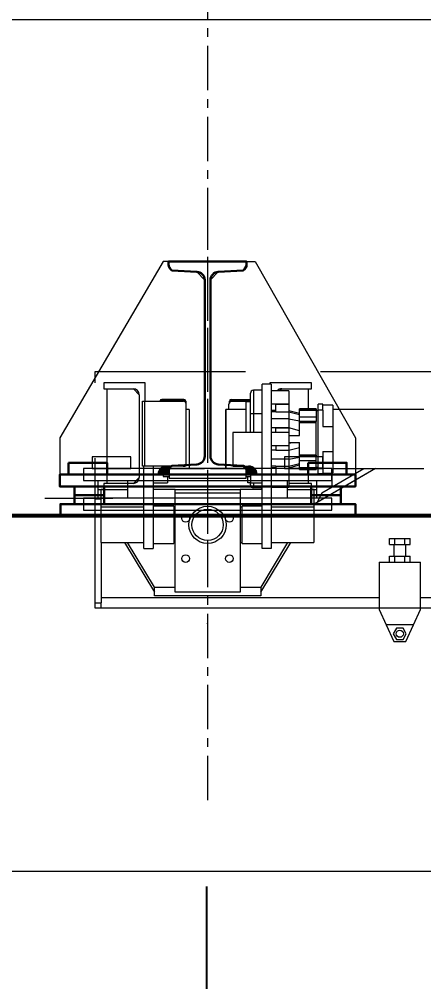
# Model space of a CAD drawing. Header units: millimetres. Extents: x -6419137 to 687965, y -598396 to 179722.
# Drawn here: x 599182 to 599866, y 86212 to 87839 of the extents above; entities that cross this region are included whole.
import ezdxf

# ---------------------------------------------------------------- set-up
doc = ezdxf.new("R2010")
doc.units = ezdxf.units.MM
doc.header["$MEASUREMENT"] = 0
doc.linetypes.add('CENTERX2', pattern=[4, 2.5, -0.5, 0.5, -0.5])
doc.linetypes.add('штриховаяX2', pattern=[38.099999999999994, 25.4, -12.7])
for name, color, linetype, lineweight in [('!!!! Краны', 7, 'Continuous', 35), ('!Konecranes', 252, 'Continuous', 0), ('k_ Металл', 5, 'Continuous', 40), ('k_ Осевая', 8, 'CENTERX2', 9), ('k_ Размеры', 7, 'Continuous', 15), ('Арматура', 72, 'Continuous', 50), ('Металл для узлов', 7, 'Continuous', 30), ('Тонкие линии', 7, 'Continuous', 5), ('чертеж_Ном._пера__96', 7, 'Continuous', 13)]:
    doc.layers.add(name, color=color, linetype=linetype, lineweight=lineweight)
doc.layers.add('Конструкции', color=7, linetype='Continuous', lineweight=5, true_color=0x0000e6)
doc.layers.add('размеры', color=7, linetype='Continuous')
doc.styles.get("Standard").update_dxf_attribs({"font": 'isocpeui.ttf'})
doc.dimstyles.new('STEP', dxfattribs={"dimtxt": 200, "dimasz": 150, "dimexe": 80, "dimexo": 80, "dimgap": 80, "dimtad": 1, "dimdec": 0, "dimzin": 0, "dimdsep": 46, "dimtxsty": 'Standard', "dimblk": 'ARCHTICK', "dimcen": 150, "dimdle": 80, "dimadec": 0, "dimazin": 0, "dimtfac": 1, "dimtdec": 0, "dimtofl": 0, "dimtmove": 1, "dimatfit": 3, "dimfxl": 1, "dimtolj": 1, "dimtzin": 0, "dimarcsym": 0})

# ---------------------------------------------------------------- blocks, each defined once
blk = doc.blocks.new('A$C011300CB')
at = {"layer": '!!!! Краны', "color": 253, "linetype": 'Continuous', "lineweight": 5, "ltscale": 90.09009009009009}
for p, q in [((-2205.691572770098, 415.0229527124611), (-2275.691572770098, 415.0229527124611)), ((-2275.691572770098, 415.0229527124611), (-2275.691572770098, 405.0229527124611)), ((-2205.691572770098, 384.0229527124611), (-2205.691572770098, 415.0229527124611)), ((-1992.691566666574, 413.0229527124611), (-2007.691566666581, 413.0229527124611)), ((-2007.691566666581, 135.0229527124611), (-2007.691566666581, 413.0229527124611)), ((-1924.691572770098, 415.0229527124611), (-1994.691572770098, 415.0229527124611)), ((-1994.691572770098, 415.0229527124611), (-1994.691572770098, 413.0229527124611)), ((-1992.691566666574, 413.0229527124611), (-1992.691566666574, 135.0229527124611)), ((-1924.691572770098, 405.0229527124611), (-1924.691572770098, 415.0229527124611)), ((-2275.691572770098, 405.0229527124611), (-2225.691572770098, 405.0229527124611)), ((-2270.691572770098, 405.0229527124611), (-2270.691572770098, 245.0229527124611)), ((-2215.691572770098, 395.0229527124611), (-2225.691572770098, 405.0229527124611)), ((-2215.691572770098, 395.0229527124611), (-2215.691572770098, 255.0229527124611)), ((-2027.691566666581, 362.5229527124684), (-2027.691566666581, 397.5229527124611)), ((-2022.691566666581, 402.5229527124611), (-2022.691566666581, 362.5229527124684)), ((-2007.691566666581, 402.5229527124611), (-2022.691566666581, 402.5229527124611)), ((-1962.691566666574, 401.4858383555766), (-1992.691566666574, 401.4858383555766)), ((-1974.691572770098, 405.0229527124611), (-1978.321414577273, 401.3931109052864)), ((-1974.691572770098, 405.0229527124611), (-1924.691572770098, 405.0229527124611)), ((-1929.691572770098, 371.1914097437111), (-1929.691572770098, 405.0229527124611)), ((-2210.191572770098, 274.0229527124611), (-2210.191572770098, 384.0229527124611)), ((-2210.191572770098, 384.0229527124611), (-2206.191572770098, 384.0229527124611)), ((-2206.191572770098, 274.0229527124611), (-2206.191572770098, 384.0229527124611)), ((-2206.191572770098, 384.0229527124611), (-2141.191572770098, 384.0229527124611)), ((-2140.191572770098, 385.5229527124902), (-2179.191572770098, 385.5229527124902)), ((-2179.191572770098, 385.5229527124902), (-2179.191572770098, 384.0229527124902)), ((-2140.191572770098, 387.0229527124902), (-2177.691572770098, 387.0229527124902)), ((-2140.191572770098, 384.0229527124902), (-2141.191572770098, 384.0229527124902)), ((-2140.191572770098, 383.8240403450836), (-2140.191572770098, 384.0229527124902)), ((-2140.191572770098, 384.0229527124902), (-2137.191572770098, 384.0229527124902)), ((-2137.191572770098, 384.0229527124902), (-2137.191572770098, 381.8633639854525)), ((-2136.191572770098, 279.0229527124611), (-2136.191572770098, 379.0229527124611)), ((-2064.191572770098, 370.0214878687111), (-2064.191572770098, 379.0229527125121)), ((-2063.191572770098, 381.953182619829), (-2063.191572770098, 384.0229527125121)), ((-2063.191572770098, 384.0229527125121), (-2060.191572770098, 384.0229527125121)), ((-2060.191572770098, 384.0229527125484), (-2061.718647129179, 384.0229527125484)), ((-2061.691572770098, 384.0229527125484), (-2060.191572770098, 384.0229527125484)), ((-2060.191572770098, 387.0229527125121), (-2027.691603287676, 387.0229527125121)), ((-2060.191572770098, 385.5229527125121), (-2027.691603287676, 385.5229527125121)), ((-2060.191572770098, 384.0229527125121), (-2060.191572770098, 383.8913002149275)), ((-2060.191572770098, 384.0229527125121), (-2059.191572770098, 384.0229527125121)), ((-2059.191572770098, 384.0229527125121), (-2027.691603287676, 384.0229527125121)), ((-2027.691603287676, 383.0229527124684), (-2034.691566666581, 383.0229527124684)), ((-2027.691603287676, 383.0229527124611), (-2034.691566666581, 383.0229527124611)), ((-2034.691566666581, 331.0725474094215), (-2034.691566666581, 382.9757624671693)), ((-1992.691566666574, 379.4858383555766), (-1962.691566666574, 379.4858383555766)), ((-1984.691566666574, 379.5390718556882), (-1962.691566666574, 379.5390718556882)), ((-1984.691566666574, 365.8840141737237), (-1984.691566666574, 378.883963429289)), ((-1984.691566666574, 378.883963429289), (-1962.691566666574, 378.883963429289)), ((-1962.691566666574, 378.883963429289), (-1962.691566666574, 365.8840141737237)), ((-1905.191566666574, 379.0229527124247), (-1913.191566666574, 379.0229527124247)), ((-1913.191566666574, 369.0534359844823), (-1913.191566666574, 379.0229527124247)), ((-1905.191566666574, 369.0534359844823), (-1905.191566666574, 379.0229527124247)), ((-1888.691566666574, 377.5229527122938), (-1905.191566666574, 377.5229527122938)), ((-1888.691566666574, 377.1836440945117), (-1888.691566666574, 341.0942602181531)), ((-2131.191572770083, 370.0229527124902), (-2136.191572770098, 370.0229527124902)), ((-2131.191572770083, 370.0229527124902), (-2136.191572770098, 370.0229527124902)), ((-2131.191572770091, 370.0229527124757), (-2136.191572770098, 370.0229527124757)), ((-2131.191572770091, 370.0229527124757), (-2136.191572770098, 370.0229527124757)), ((-2131.191572770098, 370.0208228254196), (-2131.191572770098, 370.0083061259356)), ((-2064.191572770098, 370.022952712563), (-2069.191572770113, 370.022952712563)), ((-2064.191572770098, 370.022952712563), (-2069.191572770113, 370.022952712563)), ((-2069.191572770098, 370.0171685832611), (-2069.191572770098, 369.9918398391455)), ((-2034.691572770098, 370.0229527124611), (-2068.691566666581, 370.0229527124611)), ((-2034.691572770098, 370.0229527124611), (-2068.691566666581, 370.0229527124611)), ((-2022.691566666581, 362.5229527124684), (-2027.691566666581, 362.5229527124684)), ((-2027.691566666581, 331.0229527124611), (-2027.691566666581, 362.5229527124684)), ((-2007.691566666581, 362.5229527124684), (-2022.691566666581, 362.5229527124684)), ((-2022.691566666581, 362.5229527124684), (-2022.691566666581, 331.0229527124611)), ((-1984.691566666574, 368.514668951706), (-1992.691566666574, 368.514668951706)), ((-1984.691566666574, 365.8840141737237), (-1992.691566666574, 365.8840141737237)), ((-1984.691566666574, 365.8840141737237), (-1962.691566666574, 365.8840141737237)), ((-1962.691566666574, 368.514668951706), (-1944.691572770098, 363.6915851233789)), ((-1962.691566666574, 365.8840141737237), (-1944.691572770098, 361.5382878202872)), ((-1962.691566666574, 365.8840141737237), (-1962.691566666574, 354.2499925803131)), ((-1916.691566666574, 371.1916008285843), (-1944.691566666574, 371.1916008285843)), ((-1944.691566666574, 371.1916008286062), (-1944.691566666574, 371.1915835910477)), ((-1944.691566666574, 369.1916008285261), (-1944.691566666574, 371.1916008285843)), ((-1944.691566666574, 368.0976597437111), (-1944.691566666574, 369.1916008285261)), ((-1916.691566666574, 369.1916008285261), (-1944.691566666574, 369.1916008285261)), ((-1916.691566666574, 368.1815926305717), (-1944.691566666574, 368.1815926305717)), ((-1916.691566666574, 371.1916008286062), (-1916.691566666574, 371.1915835910477)), ((-1916.691566666574, 371.1916008285843), (-1916.691566666574, 369.1916008285261)), ((-1916.691566666574, 369.1916008285261), (-1916.691566666574, 368.0976597437111)), ((-1913.191566666574, 367.5229527124247), (-1916.691566666574, 367.5229527124247)), ((-1905.191566666574, 369.0534359844823), (-1913.191566666574, 369.0534359844823)), ((-1913.191566666574, 270.9924694403962), (-1913.191566666574, 369.0534359844823)), ((-1905.191566666574, 369.0534359844823), (-1905.191566666574, 341.0942602181531)), ((-1734.691572770098, 370.0229527124247), (-1888.691566666574, 370.0229527124247)), ((-1962.691566666574, 354.2499925803131), (-1992.691566666574, 354.2499925803131)), ((-1962.691566666574, 354.2500425984617), (-1962.691566666574, 338.9347578151283)), ((-1962.691566666574, 354.2499925803131), (-1944.691566666581, 350.6992936566676)), ((-1944.691566666574, 349.5858629997165), (-1944.691566666574, 356.931592630579)), ((-1916.691566666574, 356.931592630579), (-1944.691566666574, 356.931592630579)), ((-1944.691566666574, 347.508017328495), (-1944.691566666574, 349.5858629997165)), ((-1916.691566666574, 349.5858629997165), (-1944.691566666574, 349.5858629997165)), ((-1916.691566666574, 347.508017328495), (-1944.691566666574, 347.508017328495)), ((-1944.691566666574, 326.0229527121337), (-1944.691566666574, 347.508017328495)), ((-1922.691566666574, 356.9811718677665), (-1922.691566666574, 356.9812281215927)), ((-1916.691566666574, 356.9812281215927), (-1916.691566666574, 356.9811718677665)), ((-1916.691566666574, 356.931592630579), (-1916.691566666574, 349.5858629997165)), ((-1916.691566666574, 347.508017328495), (-1916.691566666574, 349.5858629997165)), ((-1916.691566666574, 292.5378880961944), (-1916.691566666574, 347.508017328495)), ((-2007.691566666581, 331.0229527124611), (-2057.691566666581, 331.0229527124611)), ((-2057.691566666581, 331.0229527124611), (-2057.691566666581, 274.0229527124611)), ((-1984.691566666574, 338.9347578151283), (-1992.691566666574, 338.9347578151283)), ((-1962.691566666574, 331.0229527122938), (-1992.691566666574, 331.0229527122938)), ((-1962.691566666574, 339.0229527124175), (-1984.691566666574, 339.0229527124175)), ((-1984.691566666574, 338.9345804788973), (-1984.691566666574, 338.9347578151283)), ((-1984.691566666574, 338.9347578151283), (-1962.691566666574, 338.9347578151283)), ((-1944.691572770098, 334.1998688840904), (-1962.691566666574, 339.0229527124175)), ((-1962.691566666574, 331.0034856398343), (-1962.691566666574, 309.0424197845641)), ((-1962.691566666574, 326.6729527123825), (-1955.760615167004, 326.0229527124611)), ((-1962.691566666574, 326.0229527121337), (-1944.691566666574, 326.0229527121337)), ((-1905.191566666574, 341.0942602181531), (-1888.691566666574, 341.0942602181531)), ((-1888.691566666574, 341.0942602181531), (-1888.691566666574, 298.9516452066528)), ((-1962.691566666574, 313.3729527123869), (-1955.760615166859, 314.0229527123884)), ((-1962.691566666574, 314.022952712352), (-1944.691566666574, 314.022952712352)), ((-1944.691566666574, 292.5378880961944), (-1944.691566666574, 314.022952712352)), ((-1992.691566666574, 309.0229527122938), (-1962.691566666574, 309.0229527122938)), ((-1984.691566666574, 301.1111476097067), (-1992.691566666574, 301.1111476097067)), ((-1984.691566666574, 301.1111476097067), (-1962.691566666574, 301.1111476097067)), ((-1984.691566666574, 301.0229527124175), (-1962.691566666574, 301.0229527124175)), ((-1962.691566666574, 301.0229527124175), (-1944.691572770098, 305.8460365407445)), ((-1962.691566666574, 301.1111476097067), (-1962.691566666574, 285.8497036708577)), ((-1905.191566666574, 298.9516452066528), (-1905.191566666574, 270.9924694403962)), ((-1905.191566666574, 298.9516452066528), (-1888.691566666574, 298.9516452066528)), ((-1888.691566666574, 298.9516452066528), (-1888.691566666574, 262.8622613300977)), ((-1962.691566666574, 285.8497036708723), (-1992.691566666574, 285.8497036708723)), ((-1962.691566666574, 285.8497036708723), (-1944.691566666574, 289.3948621213276)), ((-1962.691566666574, 285.8497036708723), (-1962.691566666574, 274.1401721936854)), ((-1962.691566666574, 274.1401721936854), (-1944.691572770098, 278.4892778249923)), ((-1916.691566666574, 292.5378880961944), (-1944.691566666574, 292.5378880961944)), ((-1944.691566666574, 290.4600424249802), (-1944.691566666574, 292.5378880961944)), ((-1944.691566666574, 283.1143127941032), (-1944.691566666574, 290.4600424249802)), ((-1916.691566666574, 290.4600424249802), (-1944.691566666574, 290.4600424249802)), ((-1916.691566666574, 283.1143127941032), (-1944.691566666574, 283.1143127941032)), ((-1916.691566666574, 292.5378880961944), (-1916.691566666574, 290.4600424249802)), ((-1916.691566666574, 283.1143127941032), (-1916.691566666574, 290.4600424249802)), ((-2206.191572770098, 274.0229527124611), (-2210.191572770098, 274.0229527124611)), ((-2208.191572770098, 135.0229527124611), (-2208.191572770098, 274.0229527124611)), ((-2141.191572770098, 274.0229527124611), (-2206.191572770098, 274.0229527124611)), ((-2192.191572770098, 274.0229527124611), (-2192.191572770098, 135.0229527124611)), ((-2165.191572770098, 273.8924400901014), (-2165.191572770098, 269.8163113241244)), ((-2165.191572770098, 270.0229527124611), (-2165.191572770098, 254.0229527124611)), ((-2165.191572770098, 270.0229527124611), (-2105.191572770098, 270.0229527124611)), ((-2140.191572770098, 274.0229527124902), (-2141.191572770098, 274.0229527124902)), ((-2140.191572770098, 274.0229527124902), (-2140.191572770098, 274.2218650798459)), ((-2137.191572770098, 274.0229527124902), (-2140.191572770098, 274.0229527124902)), ((-2137.191572770098, 276.1825414394771), (-2137.191572770098, 274.0229527124902)), ((-2095.191572770098, 270.0229527124611), (-2035.191572770098, 270.0229527124611)), ((-2057.691566666581, 274.0229527124611), (-2027.691566666581, 274.0229527124611)), ((-2035.191572770098, 254.0229527124611), (-2035.191572770098, 270.0229527124611)), ((-2035.191572770098, 270.0229527124611), (-2034.691572770098, 270.0229527124611)), ((-2035.191572770098, 270.0229527124611), (-2034.691572770098, 270.0229527124611)), ((-2035.191572770098, 269.7065771824928), (-2035.191572770098, 269.7080506249404)), ((-2034.691566666581, 257.1754723169433), (-2034.691566666581, 273.8947617723461)), ((-2027.691566666581, 274.0229527124611), (-2027.691566666581, 246.0229527124611)), ((-1984.691566666574, 274.1401721936854), (-1992.691566666574, 274.1401721936854)), ((-1984.691566666574, 271.5312364731435), (-1992.691566666574, 271.5312364731435)), ((-1962.691566666574, 260.5460061534686), (-1992.691566666574, 260.5460061534686)), ((-1984.691566666574, 274.1401721936854), (-1984.691566666574, 261.148288052631)), ((-1984.691566666574, 274.1401721936854), (-1962.691566666574, 274.1401721936854)), ((-1984.691566666574, 261.148288052631), (-1962.691566666574, 261.148288052631)), ((-1984.691566666574, 260.4949496924237), (-1962.691566666574, 260.4949496924237)), ((-1962.691566666574, 271.5312364731435), (-1944.691572770098, 276.3543203014706)), ((-1962.691566666574, 274.1401721936854), (-1962.691566666574, 261.148288052631)), ((-1944.691566666574, 270.8543045962215), (-1944.691566666574, 271.9482456812111)), ((-1944.691566666574, 271.864312794125), (-1916.691566666574, 271.864312794125)), ((-1916.691566666574, 270.8543045962215), (-1944.691566666574, 270.8543045962215)), ((-1944.691566666574, 268.8543045962288), (-1944.691566666574, 270.8543045962215)), ((-1916.691566666574, 268.8543045962288), (-1944.691566666574, 268.8543045962288)), ((-1944.691566666574, 268.8542844545154), (-1944.691566666574, 268.8543045962433)), ((-1944.691566666574, 268.8528637342315), (-1916.691566666574, 268.8528637342315)), ((-1929.691572770098, 245.0229527124611), (-1929.691572770098, 268.8544956812111)), ((-1816.234695198626, 270.0424839624611), (-1920.191572770098, 210.0229527124611)), ((-1916.691566666574, 272.5229527124247), (-1913.191566666574, 272.5229527124247)), ((-1916.691566666574, 271.9482456812111), (-1916.691566666574, 270.8543045962215)), ((-1916.691566666574, 270.8543045962215), (-1916.691566666574, 268.8543045962288)), ((-1916.691566666574, 268.8543045962433), (-1916.691566666574, 268.8542844545154)), ((-1816.272017138923, 270.042483962432), (-1915.112636388803, 212.9552779992955)), ((-1905.191566666574, 270.9924694403962), (-1913.191566666574, 270.9924694403962)), ((-1913.191566666574, 261.0229527124247), (-1913.191566666574, 270.9924694403962)), ((-1905.191566666574, 261.0229527124247), (-1913.191566666574, 261.0229527124247)), ((-1907.124897461719, 229.1168381601383), (-1836.266355586005, 270.0424839624975)), ((-1905.191566666574, 270.9924694403962), (-1905.191566666574, 261.0229527124247)), ((-1905.191566666574, 262.5229527122865), (-1888.691566666574, 262.5229527122865)), ((-1888.691566666574, 270.0229527124247), (-1734.691572770098, 270.0229527124247)), ((-2275.691572770098, 245.0229527124611), (-2275.691572770098, 235.0229527124611)), ((-2225.691572770098, 245.0229527124611), (-2275.691572770098, 245.0229527124611)), ((-2225.691572770098, 245.0229527124611), (-2215.691572770098, 255.0229527124611)), ((-2192.191572770098, 246.0229527124611), (-2168.191572770098, 246.0229527124611)), ((-2175.191572770098, 257.0229527124684), (-2165.191572770098, 257.0229527124684)), ((-2168.191572770098, 257.0229527124611), (-2168.191572770098, 246.0229527124611)), ((-2165.191572770098, 254.0229527124611), (-2035.191572770098, 254.0229527124611)), ((-2035.191572770098, 257.0229527125121), (-2032.191572770098, 257.0229527125121)), ((-2035.191572770098, 257.0229527125121), (-2027.691603287676, 257.0229527125121)), ((-2034.691566666581, 257.1440062004767), (-2034.691566666581, 257.1558431156736)), ((-2034.691566666581, 257.0229527124611), (-2027.691603287676, 257.0229527124611)), ((-2034.691566666581, 257.0229527124611), (-2027.691603287676, 257.0229527124611)), ((-2032.191572770098, 246.0229527125048), (-2032.191572770098, 257.1445347437111)), ((-2027.691603287676, 246.0229527125048), (-2032.191572770098, 246.0229527125048)), ((-2027.691566666581, 246.0229527124611), (-2007.691566666581, 246.0229527124611)), ((-2027.691566666581, 242.5229527124611), (-2027.691566666581, 245.7792681198407)), ((-2022.691566666581, 245.9871024733875), (-2022.691566666581, 237.5229527124611)), ((-1924.691572770098, 245.0229527124611), (-1962.691572770098, 245.0229527124611)), ((-1924.691572770098, 235.0229527124611), (-1924.691572770098, 245.0229527124611)), ((-2280.191572770098, 204.8378941187111), (-2280.191572770098, 235.0229527124611)), ((-2275.691572770098, 235.0229527124611), (-2280.191572770098, 235.0229527124611)), ((-2155.191572770098, 235.0229527124611), (-2192.191572770098, 235.0229527124611)), ((-2155.191572770098, 229.0229527124611), (-2155.191572770098, 235.0229527124611)), ((-2155.191572770098, 235.0229527124611), (-2045.191572770098, 235.0229527124611)), ((-2155.191572770098, 61.02295271246112), (-2155.191572770098, 229.0229527124611)), ((-2155.191572770098, 229.0229527124611), (-2045.191572770098, 229.0229527124611)), ((-2045.191572770098, 235.0229527124611), (-2045.191572770098, 229.0229527124611)), ((-2007.691566666581, 235.0229527124611), (-2045.191572770098, 235.0229527124611)), ((-2045.191572770098, 229.0229527124611), (-2045.191572770098, 61.02295271246112)), ((-2007.691566666581, 237.5229527124611), (-2022.691566666581, 237.5229527124611)), ((-2008.191572770098, 235.0229527124611), (-2008.191572770098, 237.5229527124611)), ((-1992.691566666574, 238.5460061534686), (-1962.691566666574, 238.5460061534686)), ((-1920.191572770098, 235.0229527124611), (-1924.691572770098, 235.0229527124611)), ((-1920.191572770098, 195.0229527124611), (-1920.191572770098, 235.0229527124611)), ((-1907.124897461719, 229.1168381601383), (-1915.112636388803, 212.9552779992955)), ((-2290.191572770098, 43.02295271246112), (-2290.191572770098, 219.0229527124611)), ((-2290.191572770098, 219.0229527124611), (-2280.191572770098, 219.0229527124611)), ((-2208.191572770098, 205.0229527124611), (-2280.441569718336, 205.0229527124611)), ((-2157.191572770091, 206.5229527124611), (-2192.191572770098, 206.5229527124611)), ((-2155.191572770098, 205.0229527124611), (-2157.191572770098, 205.0229527124611)), ((-2041.691572770098, 205.0229527124611), (-2045.191572770098, 205.0229527124611)), ((-2007.691566666581, 206.5229527124611), (-2041.691566666581, 206.5229527124611)), ((-1920.441569718314, 205.0229527124611), (-1992.691566666574, 205.0229527124611)), ((-1920.441572770098, 195.0229527124611), (-1920.191572770098, 195.0229527124611)), ((-1792.512080845787, 142.0229527124611), (-1792.512080845787, 152.0229527124611)), ((-1792.512080845787, 152.0229527124611), (-1783.851826807942, 152.0229527124611)), ((-1783.851826807942, 152.0229527124611), (-1766.531318732254, 152.0229527124611)), ((-1783.851826807942, 142.0229527124611), (-1783.851826807942, 152.0229527124611)), ((-1766.531318732254, 152.0229527124611), (-1757.871064694409, 152.0229527124611)), ((-1766.531318732254, 142.0229527124611), (-1766.531318732254, 152.0229527124611)), ((-1757.871064694409, 142.0229527124611), (-1757.871064694409, 152.0229527124611)), ((-2280.441569718336, 145.0229527124611), (-2208.191572770098, 145.0229527124611)), ((-2280.191572770098, 145.2080113062111), (-2280.191572770098, 43.02295271246112)), ((-2240.783555098074, 145.2080113062184), (-2190.191572770098, 61.02295271246112)), ((-2190.191572770098, 70.02295271246112), (-2235.374901251904, 145.2080113061893)), ((-2208.191572770098, 135.0229527124611), (-2192.191572770098, 135.0229527124611)), ((-2192.191572770098, 143.5229527124611), (-2157.191572770091, 143.5229527124611)), ((-2157.191572770098, 145.0229527124611), (-2155.191572770098, 145.0229527124611)), ((-2045.191572770098, 145.0229527124611), (-2041.691572770098, 145.0229527124611)), ((-2041.691566666581, 143.5229527124611), (-2007.691566666581, 143.5229527124611)), ((-2010.191572770098, 61.02295271246112), (-1959.599590442136, 145.2080113061893)), ((-1965.00824428827, 145.2080113062257), (-2010.191572770083, 70.02295271249022)), ((-1992.691566666574, 135.0229527124611), (-2007.691566666581, 135.0229527124611)), ((-1992.691566666574, 145.0229527124611), (-1920.441569718314, 145.0229527124611)), ((-1792.512080845787, 142.0229527124611), (-1783.851826807942, 142.0229527124611)), ((-1785.191572770098, 142.0229527124611), (-1785.191572770098, 122.0229527124611)), ((-1783.851826807942, 142.0229527124611), (-1766.531318732254, 142.0229527124611)), ((-1766.531318732254, 142.0229527124611), (-1757.871064694409, 142.0229527124611)), ((-1765.191572770098, 122.0229527124611), (-1765.191572770098, 142.0229527124611)), ((-1792.512080845787, 122.0229527124611), (-1783.851826807942, 122.0229527124611)), ((-1792.512080845787, 112.0229527124611), (-1792.512080845787, 122.0229527124611)), ((-1783.851826807942, 112.0229527124611), (-1783.851826807942, 122.0229527124611)), ((-1783.851826807942, 122.0229527124611), (-1766.531318732254, 122.0229527124611)), ((-1766.531318732254, 122.0229527124611), (-1757.871064694409, 122.0229527124611)), ((-1766.531318732254, 112.0229527124611), (-1766.531318732254, 122.0229527124611)), ((-1757.871064694409, 112.0229527124611), (-1757.871064694409, 122.0229527124611)), ((-1810.191572770098, 112.0229527124611), (-1810.191572770098, 32.02295271246112)), ((-1810.191572770098, 112.0229527124611), (-1740.191572770098, 112.0229527124611)), ((-1740.191572770098, 32.02295271235198), (-1740.191572770098, 112.0229527124611)), ((-2190.191572770098, 70.02295271246112), (-2155.191572770098, 70.02295271246112)), ((-2190.191572770098, 55.02295271246112), (-2190.191572770098, 70.02295271246112)), ((-2045.191572770098, 70.02295271246112), (-2010.191572770098, 70.02295271246112)), ((-2010.191572770098, 70.02295271246112), (-2010.191572770098, 55.02295271246112)), ((-2280.191572770098, 52.02295271246112), (-1810.191572770098, 52.02295271246112)), ((-2010.191572770098, 55.02295271246112), (-2190.191572770098, 55.02295271246112)), ((-2045.191572770098, 61.02295271246112), (-2155.191572770098, 61.02295271246112)), ((-1740.191572770098, 52.02295271246112), (-32.03820961802558, 52.02295271246112)), ((-2290.191572770098, 43.02295271246112), (-2280.191572770098, 43.02295271246112)), ((-2280.191572770098, 34.02295271246112), (-2280.191572770098, 43.02295271246112)), ((-1810.191572770098, 34.02295271246112), (-2280.191572770098, 34.02295271246112)), ((-32.03820961802558, 34.02295271246112), (-1740.191572770098, 34.02295271246112)), ((-1810.191572770098, 32.02295271246112), (-1798.154535733061, 6.02295271246112)), ((-1752.228609807105, 6.02295271246112), (-1740.191572770098, 32.02295271235198)), ((-2100.691572770098, 9.02295271246112), (-2099.691572770098, 9.02295271246112)), ((-2100.691572770098, 9.02295271246112), (-2100.691572770098, 8.02295271246112)), ((-2100.691572770098, 8.02295271246112), (-2099.691572770098, 8.02295271246112)), ((-2099.691572770098, 8.02295271246112), (-2099.691572770098, 9.02295271246112)), ((-1752.228609807105, 6.02295271246112), (-1798.154535733061, 6.02295271246112)), ((-1798.154535733061, 6.02295271246112), (-1785.191572770098, -21.97704728753888)), ((-1780.6764003274, 0.5229527124611195), (-1786.161227884702, -8.97704728753888)), ((-1769.706745212796, 0.5229527124611195), (-1780.6764003274, 0.5229527124611195)), ((-1764.221917655494, -8.97704728753888), (-1769.706745212796, 0.5229527124611195)), ((-1765.191572770098, -21.97704728753888), (-1752.228609807113, 6.02295271246112)), ((-1786.161227884702, -8.97704728753888), (-1780.6764003274, -18.47704728753888)), ((-1769.706745212796, -18.47704728753888), (-1764.221917655494, -8.97704728753888)), ((-1785.191572770098, -21.97704728753888), (-1765.191572770098, -21.97704728753888)), ((-1780.6764003274, -18.47704728753888), (-1769.706745212796, -18.47704728753888))]:
    blk.add_line(p, q, dxfattribs=at)
at = {"layer": '!!!! Краны', "color": 8, "lineweight": 5, "ltscale": 20}
for p, q in [((-2285.191572770098, 220.0229527124611), (-2285.191572770098, 250.0229527124611)), ((-2235.191572770098, 220.0229527124611), (-2235.191572770098, 250.0229527124611)), ((-1965.191572770098, 220.0229527124611), (-1965.191572770098, 250.0229527124611)), ((-1915.191572770098, 220.0229527124611), (-1915.191572770098, 250.0229527124611)), ((-2285.191572770098, 235.0229527124611), (-2235.191572770098, 235.0229527124611)), ((-1965.191572770098, 235.0229527124611), (-1915.191572770098, 235.0229527124611))]:
    blk.add_line(p, q, dxfattribs=at)
at = {"layer": '!!!! Краны', "lineweight": 5}
blk.add_line((-2375.471136663677, 220.0229527124648), (-2260.191572770098, 220.0229527124648), dxfattribs=at)
at = {"layer": '!!!! Краны', "color": 253, "linetype": 'штриховаяX2', "lineweight": 5, "ltscale": 10}
blk.add_lwpolyline([(4062.808427229902, 434.0229527124611), (4087.808427229902, 434.0229527124611), (4087.808427229902, 34.02295271246112), (-2265.191572770127, 34.02295271246112), (-2290.191572770098, 34.02295271246112), (-2290.191572770098, 434.0229527124611)], close=True, dxfattribs=at)
at = {"layer": '!!!! Краны', "color": 253, "linetype": 'Continuous', "lineweight": 5, "ltscale": 90.09009009009009}
for points in [[(-1962.691566666574, 401.3919085491289), (-1962.691566666574, 379.4858383555766), (-1962.691566666574, 379.5390718556882)], [(-1984.691566666574, 378.883963429289), (-1984.691566666574, 379.5435502811888), (-1984.691566666574, 379.5390718556882)], [(-1962.691566666574, 379.5390718556882), (-1962.691566666574, 379.5435502811888), (-1962.691566666574, 378.883963429289)], [(-2131.191572770098, 369.9327102588868), (-2131.191572770098, 370.0229527124684), (-2131.191572770098, 270.0229527124684), (-2131.191572770098, 270.0811610284873)], [(-2069.191572770098, 270.1006851342026), (-2069.191572770098, 270.0229527125048), (-2069.191572770098, 370.0229527125193), (-2069.191572770098, 369.9008682182175)], [(-2068.691566666581, 270.02433509619), (-2068.691566666581, 270.0229527124611), (-2068.691566666581, 370.0215703287322)], [(-1944.691566666574, 356.931592630579), (-1944.691566666574, 368.1815926305717), (-1944.691566666574, 368.0977510569064)], [(-1916.691566666574, 368.0977510569064), (-1916.691566666574, 368.1815926305717), (-1916.691566666574, 356.931592630579)], [(-1984.691566666574, 331.0044799595489), (-1984.691566666574, 339.0229527124175), (-1984.691566666574, 338.9347578151283)], [(-1962.691566666574, 338.9347578151283), (-1962.691566666574, 339.0229527124175), (-1962.691566666574, 331.007763227557)], [(-1962.691566666574, 338.9347578151283), (-1962.685640217256, 338.9330671047792)], [(-1984.691566666574, 309.0410971083547), (-1984.691566666574, 301.0229527124175), (-1984.691566666574, 301.1111476097067)], [(-1962.691566666574, 309.038142197358), (-1962.691566666574, 301.0229527124175), (-1962.691566666574, 301.1111476097067)], [(-1962.691566666574, 301.1111476097067), (-1962.685640214295, 301.1128383208998)], [(-1944.691566666574, 271.9481543678921), (-1944.691566666574, 271.864312794125), (-1944.691566666574, 283.1143127941032)], [(-1916.691566666574, 271.9481543678921), (-1916.691566666574, 271.864312794125), (-1916.691566666574, 283.1143127941032)], [(-2175.191572770098, 273.8924400901014), (-2175.191572770098, 257.0229527124611), (-2175.191572770098, 257.0229938554912)], [(-1984.691566666574, 260.4949496924237), (-1984.691566666574, 260.4903081960292), (-1984.691566666574, 261.148288052631)], [(-1962.691566666574, 261.148288052631), (-1962.691566666574, 260.4903081960292), (-1962.691566666574, 260.4949496924237)], [(-1962.691566666574, 260.4949496924237), (-1962.691566666574, 260.5460061534686), (-1962.691566666574, 238.6367162023234)], [(-2280.441569718336, 204.8387330516853), (-2280.441569718336, 145.0229527124611), (-2280.441569718336, 145.2078831120452)], [(-2157.191572770098, 206.4944156678685), (-2157.191572770098, 206.5229527124611), (-2157.191572770098, 143.5229527124611), (-2157.191572770098, 143.6620812459223)], [(-2041.691566666581, 143.7040756054193), (-2041.691566666581, 143.5229527124611), (-2041.691566666581, 206.5229527124611), (-2041.691566666581, 206.4947612482138)], [(-1920.441569718336, 204.8387330516853), (-1920.441569718336, 145.0229527124611), (-1920.441569718336, 145.2078831120452)]]:
    blk.add_lwpolyline(points, dxfattribs=at)
at = {"layer": '!!!! Краны', "color": 8, "lineweight": 5}
for points in [[(-2295.191572770098, 290.0229527124611), (-2295.191572770098, 270.0229527124611), (-2230.106318753635, 270.0229527124611), (-2230.106318753635, 290.0229527124611), (-2295.191572770098, 290.0229527124611)], [(-1970.276814246055, 290.0229398240444), (-1970.276814246055, 270.0229398240444), (-1905.191572770083, 270.0229527124611), (-1905.191572770083, 290.0229527124611), (-1970.276826786547, 290.0229527124611)], [(-2100.191572770098, 270.0229527124611), (-2310.191572770098, 270.0229527124611), (-2310.191572770098, 250.0229527124611), (-1890.191572770098, 250.0229527124611), (-1890.191572770098, 270.0229527124611), (-2100.191572770098, 270.0229527124611)], [(-2100.191572770098, 220.0229527124648), (-2310.191572770098, 220.0229527124648), (-2310.191572770098, 200.0229527124648), (-1890.191572770098, 200.0229527124648), (-1890.191572770098, 220.0229527124648), (-2100.191572770098, 220.0229527124648)]]:
    blk.add_lwpolyline(points, dxfattribs=at)
at = {"layer": '!!!! Краны', "color": 253, "linetype": 'Continuous', "lineweight": 5, "ltscale": 90.09009009009009}
for centre, radius in [((-2100.191572770098, 175.0229527124611), 31.49999999999983), ((-2100.191572770098, 175.0229527124611), 26.49999999999986), ((-2137.191572770098, 186.0229527124611), 6.499999999999892), ((-2063.191572770098, 186.0229527124611), 6.500000000000176), ((-2137.191572770098, 118.0229527124611), 6.499999999999788), ((-2063.191572770098, 118.0229527124611), 6.500000000000369), ((-1775.191572770098, -8.97704728753888), 6.000000000000191)]:
    blk.add_circle(centre, radius, dxfattribs=at)
for centre, radius, start, end in [((-2225.691572770098, 395.0229527124611), 10, 0, 90), ((-2022.691566666581, 397.5229527124611), 5.000000000000057, 90, 180), ((-1974.691572770098, 395.0229527124611), 9.999999999999986, 90, 140.0620840236712), ((-2177.691572770098, 384.0229527124902), 3.000000000003638, 90, 180), ((-2141.191572770098, 379.0229527124611), 5, 0, 90), ((-2140.191572770098, 384.0229527124902), 3.000000000000057, 0, 90), ((-2140.191572770098, 384.0229527124902), 1.499999999990905, 0, 90), ((-2059.191572770098, 379.0229527125121), 5.000000000000909, 90, 180), ((-2060.191572770098, 384.0229527125121), 3.000000000003638, 90, 180), ((-2060.191572770098, 384.0229527125121), 1.5, 90, 180), ((-2141.191572770098, 279.0229527124611), 5, 270, 0), ((-2225.691572770098, 255.0229527124611), 10, 270, 0), ((-2022.691566666581, 242.5229527124611), 5, 180, 270)]:
    blk.add_arc(centre, radius, start, end, dxfattribs=at)
at = {"layer": 'k_ Осевая', "lineweight": 9, "ltscale": 30}
blk.add_line((-2100.428464368975, 1224.671718525446), (-2100.095946980713, -298.8461720816413), dxfattribs=at)
blk = doc.blocks.new('_ArchTick')
at = {"color": 0, "linetype": 'ByBlock', "const_width": 0.15}
blk.add_lwpolyline([(-0.5, -0.5), (0.5, 0.5)], dxfattribs=at)
blk = doc.blocks.new('*D803')
at = {"layer": 'Defpoints', "color": 0, "transparency": 16777216}
for p in [(599498.3395670168, 86453.21982160608), (598498.1326384293, 86265.23624879026), (599498.3395670168, 85784.76364234986)]:
    blk.add_point(p, dxfattribs=at)
at = {"layer": 'размеры', "color": 0, "lineweight": -2, "transparency": 16777216}
for p, q in [((599498.3395670168, 86373.21982160608), (599498.3395670168, 85704.76364234986)), ((598498.1326384293, 86185.23624879026), (598498.1326384293, 85704.76364234986)), ((598418.1326384293, 85784.76364234986), (599578.3395670168, 85784.76364234986))]:
    blk.add_line(p, q, dxfattribs=at)
at = {"layer": 'размеры', "color": 0, "lineweight": -2, "transparency": 16777216, "xscale": 150, "yscale": 150, "zscale": 150, "rotation": 180}
blk.add_blockref('_ArchTick', (598498.1326384293, 85784.76364234986), dxfattribs=at)
at = {"layer": 'размеры', "color": 0, "lineweight": -2, "transparency": 16777216, "xscale": 150, "yscale": 150, "zscale": 150}
blk.add_blockref('_ArchTick', (599498.3395670168, 85784.76364234986), dxfattribs=at)
at = {"layer": 'размеры', "color": 0, "transparency": 16777216, "insert": (598998.236102723, 85964.76364234986), "char_height": 200, "attachment_point": 5}
blk.add_mtext('\\A1;1000', dxfattribs=at)
blk = doc.blocks.new('A$C74725CBE')
at = {"layer": 'Тонкие линии', "linetype": 'Continuous', "ltscale": 5}
h = blk.add_hatch(color=256, dxfattribs=at)
edge = h.paths.add_edge_path()
edge.add_line((-84.0419855882501, 49.82332412936739), (-84.0419855882501, 52.293639869451))
edge.add_arc((-68.09472573387029, 48.64628772586366), 16.35904259185685, 91.46267227734887, 167.1172677783822, ccw=False)
edge.add_line((-68.51230132834462, 64.99999999999636), (-66.0419855882501, 64.99999999999636))
edge.add_line((-66.0419855882501, 64.99999999999636), (-66.0419855882501, 49.82332412936739))
edge.add_line((-66.0419855882501, 49.82332412936739), (-84.0419855882501, 49.82332412936739))
h = blk.add_hatch(color=256, dxfattribs=at)
edge = h.paths.add_edge_path()
edge.add_line((84.0419855882501, 49.82332412936739), (84.0419855882501, 52.293639869451))
edge.add_arc((68.09472573387029, 48.64628772586366), 16.35904259185685, 12.88273222161782, 88.53732772265117)
edge.add_line((68.51230132834462, 64.99999999999636), (66.0419855882501, 64.99999999999636))
edge.add_line((66.0419855882501, 64.99999999999636), (66.0419855882501, 49.82332412936739))
edge.add_line((66.0419855882501, 49.82332412936739), (84.0419855882501, 49.82332412936739))
at = {"layer": 'k_ Металл', "linetype": 'Continuous', "lineweight": 20, "ltscale": 100}
for points in [[(-4.75, 378.7227137960617), (-18.08993485075189, 392.7071449249561), (-60.28288506397803, 395.052652175018), (-66, 405.0459798017085), (-66, 409.9999999999964), (-75.18820664305531, 409.9999999999964), (-250, 112.3633894259365), (-250, 49.99999999999636)], [(4.497123660898069, 378.7227137960617), (17.83705851164996, 392.7071449249561), (60.0300087248761, 395.052652175018), (65.74712366089807, 405.0459798017085), (65.74712366089807, 409.9999999999964), (80.51185080480354, 409.9999999999964), (250.3178464538796, 112.3633894259365), (250.3178464538796, 49.99999999999636)]]:
    blk.add_lwpolyline(points, dxfattribs=at)
blk.add_lwpolyline([(-250, 49.99999999999636), (210, 49.99999999999636), (210, 29.99999999999636), (-250, 29.99999999999636)], close=True, dxfattribs=at)
at = {"layer": 'k_ Осевая', "lineweight": 9, "ltscale": 30}
blk.add_line((-0.1284942480502667, 507.9971346233373), (0.01020729491105773, -127.5013073100361), dxfattribs=at)
at = {"layer": 'k_ Размеры'}
blk.add_line((-215.2795638935786, 0), (-200, 0), dxfattribs=at)
at = {"layer": 'Металл для узлов', "ltscale": 20}
for p, q in [((-225, -3.637978807091713e-12), (-225, 29.99999999999636)), ((-175, -3.637978807091713e-12), (-175, 29.99999999999636)), ((175, -3.637978807091713e-12), (175, 29.99999999999636)), ((225, -3.637978807091713e-12), (225, 29.99999999999636)), ((-225, 14.99999999999636), (-175, 14.99999999999636)), ((175, 14.99999999999636), (225, 14.99999999999636))]:
    blk.add_line(p, q, dxfattribs=at)
at = {"layer": 'Металл для узлов', "color": 0, "linetype": 'ByBlock'}
blk.add_lwpolyline([(18.08993485075189, 67.292855075033, -0.4004657634647387), (4.75, 81.27728620392736), (4.75, 378.722713796069, -0.4004657634647387), (18.08993485072278, 392.7071449249597), (60.28288506396348, 395.0526521750216, 0.2881053580711445), (66, 405.0459798016891), (66, 409.9999999999964), (-66, 409.9999999999964), (-66, 405.0459798016855, 0.2881053580711445), (-60.28288506397803, 395.052652175018), (-18.08993485075189, 392.7071449249561, -0.4004657634647387), (-4.75, 378.7227137960617), (-4.75, 81.27728620392736, -0.4004657634647387), (-18.08993485072278, 67.29285507503664), (-60.28288506396348, 64.94734782497471, 0.2881053580711445), (-66, 54.95402019830726), (-66, 49.99999999999636), (66, 49.99999999999636), (66, 54.95402019830726, 0.2881053580711445), (60.28288506397803, 64.94734782497471)], format="xyb", close=True, dxfattribs=at)
at = {"layer": 'Металл для узлов'}
for points in [[(-235, 69.99999999999636), (-235, 49.99999999999636), (-169.9147459835367, 49.99999999999636), (-169.9147459835367, 69.99999999999636), (-235, 69.99999999999636)], [(169.9147585240426, 69.99998711157969), (169.9147585240426, 49.99998711157969), (235.0000000000146, 49.99999999999636), (235.0000000000146, 69.99999999999636), (169.9147459835513, 69.99999999999636)], [(0, 49.99999999999636), (-250, 49.99999999999636), (-250, 29.99999999999636), (250, 29.99999999999636), (250, 49.99999999999636), (0, 49.99999999999636)], [(0, 0), (-248.9021587659226, 0), (-248.9021587659226, -20), (250, -20), (250, 0), (0, 0)]]:
    blk.add_lwpolyline(points, dxfattribs=at)
at = {"layer": 'Тонкие линии', "linetype": 'Continuous', "ltscale": 5}
for centre, start, end in [((-70.04517404902435, 50.39683373766093), 72.08844699959761, 181.6513482917228), ((70.04517404902435, 50.39683373766093), 358.3486517082772, 107.9115530004034)]:
    blk.add_arc(centre, 13.77059375744326, start, end, dxfattribs=at)

msp = doc.modelspace()

# ---------------------------------------------------------------- linework, layer by layer
at = {"layer": 'Арматура', "color": 20, "lineweight": 53}
msp.add_lwpolyline([(610113.7988419828, 86999.53774194735), (596897.7149564775, 86999.53774194735)], dxfattribs=at)
at = {"layer": 'Конструкции', "color": 5}
for points in [[(606698.1326384292, 86999.53774194737), (606698.1326384292, 86999.53774194737), (604698.1326384293, 86999.53774194737), (604698.1326384293, 89429.18515725667), (604298.1326384293, 89429.18515725667), (604298.1326384293, 86999.53774194737), (598698.1326384293, 86999.53774194737), (598698.1326384293, 87838.81850878434), (598298.1326384293, 87838.81850878434), (598298.1326384293, 81929.1851572567), (598698.1326384293, 81929.1851572567), (598698.1326384293, 86399.53774194737)], [(598698.1326384293, 86399.53774194737), (604298.1326384293, 86399.53774194737), (604298.1326384293, 82079.18515725667), (604698.1326384293, 82079.18515725667), (604698.1326384293, 86399.53774194737), (606698.1326384292, 86399.53774194737), (606698.1326384292, 81929.18515725667), (607098.1326384292, 81929.18515725667), (607098.1326384292, 86799.53774194737), (607098.1326384292, 86799.53774194737)]]:
    msp.add_lwpolyline(points, dxfattribs=at)
at = {"layer": 'чертеж_Ном._пера__96', "linetype": 'Continuous'}
msp.add_lwpolyline([(598698.1326384293, 87838.81850878434), (600833.0105433685, 87838.81850878434)], dxfattribs=at)

# ---------------------------------------------------------------- block references
at = {"layer": '!Konecranes'}
msp.add_blockref('A$C011300CB', (601600.5577371487, 86809.5147892349), dxfattribs=at)
at = {"layer": 'k_ Металл', "linetype": 'Continuous', "lineweight": 30, "ltscale": 100}
msp.add_blockref('A$C74725CBE', (599500.403111656, 87019.53774194737), dxfattribs=at)

# ---------------------------------------------------------------- dimensions: what is measured, and where the dimension line sits
at = {"layer": 'размеры'}
dim = msp.add_linear_dim(base=(599498.3395670168, 85784.76364234986), p1=(598498.1326384293, 86265.23624879026), p2=(599498.3395670168, 86453.21982160608), dimstyle='STEP', dxfattribs=at)
dim.commit()
dim.dimension.update_dxf_attribs({"geometry": '*D803', "text_midpoint": (598998.236102723, 85964.76364234986)})

doc.saveas('drawing.dxf')
